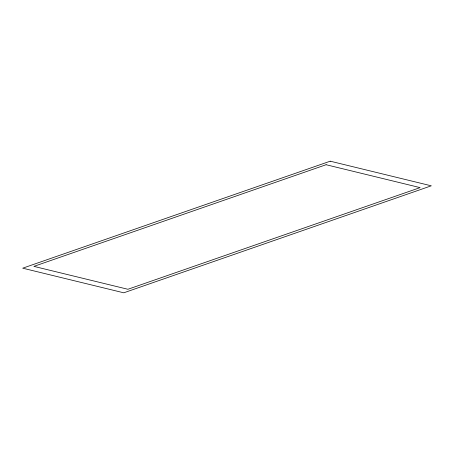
<?xml version="1.0" encoding="UTF-8"?>
<svg xmlns="http://www.w3.org/2000/svg" width="454" height="454" viewBox="0 0 454 454"><rect width="100%" height="100%" fill="white"/><g stroke="black" fill="none" stroke-linecap="round" stroke-linejoin="round"><path stroke-width="0.68" d="M330.234 161.193L22.7 268.183L123.766 292.807L431.3 185.817L330.234 161.193M326.097 164.723L33.891 266.379L127.903 289.277L420.109 187.621L326.097 164.723"/></g></svg>
